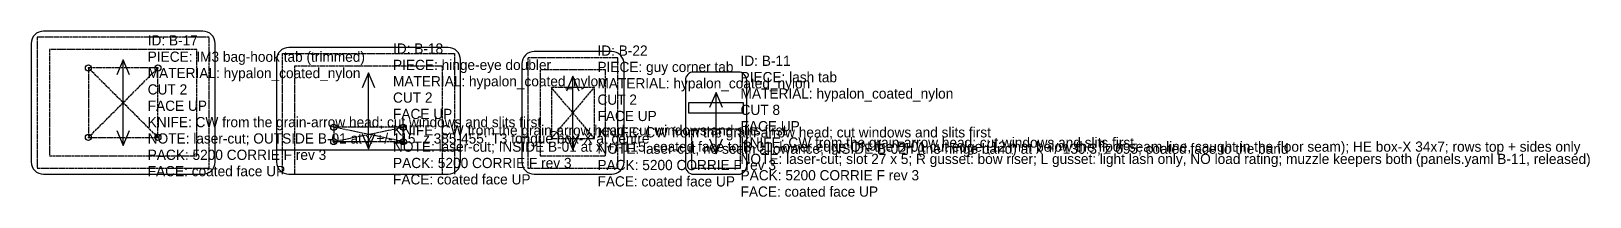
# Model space of a CAD drawing. Header units: millimetres. Extents: x 0 to 762, y -11 to 70.
import ezdxf

# ---------------------------------------------------------------- set-up
doc = ezdxf.new("R2010")
doc.units = ezdxf.units.MM
doc.linetypes.add('DASHED', pattern=[1.524, 1.27, -0.254])
for name, color, linetype in [('CUT', 7, 'Continuous'), ('DRILL', 4, 'Continuous'), ('GRAIN', 5, 'Continuous'), ('INTERNAL', 6, 'Continuous'), ('SEW', 3, 'Continuous'), ('TEXT', 2, 'Continuous')]:
    doc.layers.add(name, color=color, linetype=linetype)

# ---------------------------------------------------------------- blocks, each defined once
blk = doc.blocks.new('B-17_0')
at = {"layer": 'CUT'}
blk.add_lwpolyline([(1.76, 1.76), (2.67, 1.01), (3.7, 0.46), (4.83, 0.12), (6, 0), (84, 0), (85.17, 0.12), (86.3, 0.46), (87.33, 1.01), (88.24, 1.76), (88.99, 2.67), (89.54, 3.7), (89.88, 4.83), (90, 6), (90, 64), (89.88, 65.17), (89.54, 66.3), (88.99, 67.33), (88.24, 68.24), (87.33, 68.99), (86.3, 69.54), (85.17, 69.88), (84, 70), (6, 70), (4.83, 69.88), (3.7, 69.54), (2.67, 68.99), (1.76, 68.24), (1.01, 67.33), (0.46, 66.3), (0.12, 65.17), (0, 64), (0, 6), (0.12, 4.83), (0.46, 3.7), (1.01, 2.67)], close=True, dxfattribs=at)
at = {"layer": 'DRILL'}
for centre in [(28, 52), (62, 52), (28, 18), (62, 18)]:
    blk.add_circle(centre, 1.5, dxfattribs=at)
for p in [(28, 52), (62, 52), (28, 18), (62, 18)]:
    blk.add_point(p, dxfattribs=at)
at = {"layer": 'GRAIN'}
for points in [[(48.12, 48.63), (45, 56), (41.88, 48.63)], [(45, 14), (45, 56)], [(41.88, 21.37), (45, 14), (48.12, 21.37)]]:
    blk.add_lwpolyline(points, dxfattribs=at)
at = {"layer": 'SEW', "linetype": 'DASHED'}
for points in [[(1.76, 1.76), (2.67, 1.01), (3.7, 0.46), (4.83, 0.12), (6, 0), (84, 0), (85.17, 0.12), (86.3, 0.46), (87.33, 1.01), (88.24, 1.76), (88.99, 2.67), (89.54, 3.7), (89.88, 4.83), (90, 6), (90, 64), (89.88, 65.17), (89.54, 66.3), (88.99, 67.33), (88.24, 68.24), (87.33, 68.99), (86.3, 69.54), (85.17, 69.88), (84, 70), (6, 70), (4.83, 69.88), (3.7, 69.54), (2.67, 68.99), (1.76, 68.24), (1.01, 67.33), (0.46, 66.3), (0.12, 65.17), (0, 64), (0, 6), (0.12, 4.83), (0.46, 3.7), (1.01, 2.67)], [(3, 3), (87, 3), (87, 67), (3, 67)], [(9, 9), (81, 9), (81, 61), (9, 61)], [(28, 18), (62, 18), (62, 52), (28, 52)]]:
    blk.add_lwpolyline(points, close=True, dxfattribs=at)
for points in [[(28, 18), (62, 52)], [(62, 18), (28, 52)]]:
    blk.add_lwpolyline(points, dxfattribs=at)
at = {"layer": 'TEXT'}
for s, p in [('ID: B-17', (57, 63)), ('PIECE: IM3 bag-hook tab (trimmed)', (57, 55)), ('MATERIAL: hypalon_coated_nylon', (57, 47)), ('CUT 2', (57, 39)), ('FACE UP', (57, 31)), ('KNIFE: CW from the grain-arrow head; cut windows and slits first', (57, 23)), ('NOTE: laser-cut; OUTSIDE B-01 at x +/-115, z 385-455; T3 tongue box-X at centre', (57, 15)), ('PACK: 5200 CORRIE F rev 3', (57, 7)), ('FACE: coated face UP', (57, -1))]:
    blk.add_text(s, height=5, dxfattribs=at).set_placement(p)
blk = doc.blocks.new('B-18_1')
at = {"layer": 'CUT'}
blk.add_lwpolyline([(1.76, 1.76), (2.67, 1.01), (3.7, 0.46), (4.83, 0.12), (6, 0), (84, 0), (85.17, 0.12), (86.3, 0.46), (87.33, 1.01), (88.24, 1.76), (88.99, 2.67), (89.54, 3.7), (89.88, 4.83), (90, 6), (90, 56), (89.88, 57.17), (89.54, 58.3), (88.99, 59.33), (88.24, 60.24), (87.33, 60.99), (86.3, 61.54), (85.17, 61.88), (84, 62), (6, 62), (4.83, 61.88), (3.7, 61.54), (2.67, 60.99), (1.76, 60.24), (1.01, 59.33), (0.46, 58.3), (0.12, 57.17), (0, 56), (0, 6), (0.12, 4.83), (0.46, 3.7), (1.01, 2.67)], close=True, dxfattribs=at)
at = {"layer": 'DRILL'}
for centre in [(28, 23), (62, 23), (28, 16), (62, 16)]:
    blk.add_circle(centre, 1.5, dxfattribs=at)
for p in [(28, 23), (62, 23), (28, 16), (62, 16)]:
    blk.add_point(p, dxfattribs=at)
at = {"layer": 'GRAIN'}
for points in [[(48.12, 42.23), (45, 49.6), (41.88, 42.23)], [(45, 12.4), (45, 49.6)], [(41.88, 19.77), (45, 12.4), (48.12, 19.77)]]:
    blk.add_lwpolyline(points, dxfattribs=at)
at = {"layer": 'INTERNAL', "linetype": 'CONTINUOUS'}
blk.add_lwpolyline([(0, 12), (90, 12)], dxfattribs=at)
at = {"layer": 'SEW', "linetype": 'DASHED'}
for points in [[(1.76, 1.76), (2.67, 1.01), (3.7, 0.46), (4.83, 0.12), (6, 0), (84, 0), (85.17, 0.12), (86.3, 0.46), (87.33, 1.01), (88.24, 1.76), (88.99, 2.67), (89.54, 3.7), (89.88, 4.83), (90, 6), (90, 56), (89.88, 57.17), (89.54, 58.3), (88.99, 59.33), (88.24, 60.24), (87.33, 60.99), (86.3, 61.54), (85.17, 61.88), (84, 62), (6, 62), (4.83, 61.88), (3.7, 61.54), (2.67, 60.99), (1.76, 60.24), (1.01, 59.33), (0.46, 58.3), (0.12, 57.17), (0, 56), (0, 6), (0.12, 4.83), (0.46, 3.7), (1.01, 2.67)], [(28, 16), (62, 16), (62, 23), (28, 23)]]:
    blk.add_lwpolyline(points, close=True, dxfattribs=at)
for points in [[(3, 0), (3, 59), (87, 59), (87, 0)], [(9, 0), (9, 53), (81, 53), (81, 0)], [(28, 16), (62, 23)], [(62, 16), (28, 23)]]:
    blk.add_lwpolyline(points, dxfattribs=at)
at = {"layer": 'TEXT'}
for s, p in [('ID: B-18', (57, 59)), ('PIECE: hinge-eye doubler', (57, 51)), ('MATERIAL: hypalon_coated_nylon', (57, 43)), ('CUT 2', (57, 35)), ('FACE UP', (57, 27)), ('KNIFE: CW from the grain-arrow head; cut windows and slits first', (57, 19)), ('NOTE: laser-cut; INSIDE B-01 at x +/-115, coated face to B-01; lower edge ON the B-01 cut edge (12 mm below the floor seam line, caught in the floor seam); HE box-X 34x7; rows top + sides only', (57, 11)), ('PACK: 5200 CORRIE F rev 3', (57, 3)), ('FACE: coated face UP', (57, -5))]:
    blk.add_text(s, height=5, dxfattribs=at).set_placement(p)
blk = doc.blocks.new('B-22_2')
at = {"layer": 'CUT'}
blk.add_lwpolyline([(1.76, 1.76), (2.67, 1.01), (3.7, 0.46), (4.83, 0.12), (6, 0), (44, 0), (45.17, 0.12), (46.3, 0.46), (47.33, 1.01), (48.24, 1.76), (48.99, 2.67), (49.54, 3.7), (49.88, 4.83), (50, 6), (50, 54), (49.88, 55.17), (49.54, 56.3), (48.99, 57.33), (48.24, 58.24), (47.33, 58.99), (46.3, 59.54), (45.17, 59.88), (44, 60), (6, 60), (4.83, 59.88), (3.7, 59.54), (2.67, 58.99), (1.76, 58.24), (1.01, 57.33), (0.46, 56.3), (0.12, 55.17), (0, 54), (0, 6), (0.12, 4.83), (0.46, 3.7), (1.01, 2.67)], close=True, dxfattribs=at)
at = {"layer": 'GRAIN'}
for points in [[(28.12, 40.63), (25, 48), (21.88, 40.63)], [(25, 12), (25, 48)], [(21.88, 19.37), (25, 12), (28.12, 19.37)]]:
    blk.add_lwpolyline(points, dxfattribs=at)
at = {"layer": 'SEW', "linetype": 'DASHED'}
for points in [[(1.76, 1.76), (2.67, 1.01), (3.7, 0.46), (4.83, 0.12), (6, 0), (44, 0), (45.17, 0.12), (46.3, 0.46), (47.33, 1.01), (48.24, 1.76), (48.99, 2.67), (49.54, 3.7), (49.88, 4.83), (50, 6), (50, 54), (49.88, 55.17), (49.54, 56.3), (48.99, 57.33), (48.24, 58.24), (47.33, 58.99), (46.3, 59.54), (45.17, 59.88), (44, 60), (6, 60), (4.83, 59.88), (3.7, 59.54), (2.67, 58.99), (1.76, 58.24), (1.01, 57.33), (0.46, 56.3), (0.12, 55.17), (0, 54), (0, 6), (0.12, 4.83), (0.46, 3.7), (1.01, 2.67)], [(3, 3), (47, 3), (47, 57), (3, 57)], [(9, 9), (41, 9), (41, 51), (9, 51)], [(14.5, 17.5), (35.5, 17.5), (35.5, 42.5), (14.5, 42.5)]]:
    blk.add_lwpolyline(points, close=True, dxfattribs=at)
for points in [[(14.5, 17.5), (35.5, 42.5)], [(35.5, 17.5), (14.5, 42.5)]]:
    blk.add_lwpolyline(points, dxfattribs=at)
at = {"layer": 'TEXT'}
for s, p in [('ID: B-22', (37, 58)), ('PIECE: guy corner tab', (37, 50)), ('MATERIAL: hypalon_coated_nylon', (37, 42)), ('CUT 2', (37, 34)), ('FACE UP', (37, 26)), ('KNIFE: CW from the grain-arrow head; cut windows and slits first', (37, 18)), ('NOTE: laser-cut, no seam allowance; INSIDE B-02h (the hinge band) at x +/-130.3, z 695; coated face to the band', (37, 10)), ('PACK: 5200 CORRIE F rev 3', (37, 2)), ('FACE: coated face UP', (37, -6))]:
    blk.add_text(s, height=5, dxfattribs=at).set_placement(p)
blk = doc.blocks.new('B-11_3')
at = {"layer": 'CUT'}
blk.add_lwpolyline([(1.17, 1.17), (1.78, 0.67), (2.47, 0.3), (3.22, 0.08), (4, 0), (26, 0), (26.78, 0.08), (27.53, 0.3), (28.22, 0.67), (28.83, 1.17), (29.33, 1.78), (29.7, 2.47), (29.92, 3.22), (30, 4), (30, 46), (29.92, 46.78), (29.7, 47.53), (29.33, 48.22), (28.83, 48.83), (28.22, 49.33), (27.53, 49.7), (26.78, 49.92), (26, 50), (4, 50), (3.22, 49.92), (2.47, 49.7), (1.78, 49.33), (1.17, 48.83), (0.67, 48.22), (0.3, 47.53), (0.08, 46.78), (0, 46), (0, 4), (0.08, 3.22), (0.3, 2.47), (0.67, 1.78)], close=True, dxfattribs=at)
at = {"layer": 'CUT', "linetype": 'CONTINUOUS'}
blk.add_lwpolyline([(1.5, 30), (28.5, 30), (28.5, 35), (1.5, 35)], close=True, dxfattribs=at)
at = {"layer": 'GRAIN'}
for points in [[(18.12, 32.63), (15, 40), (11.88, 32.63)], [(15, 10), (15, 40)], [(11.88, 17.37), (15, 10), (18.12, 17.37)]]:
    blk.add_lwpolyline(points, dxfattribs=at)
at = {"layer": 'SEW', "linetype": 'DASHED'}
for points in [[(1.17, 1.17), (1.78, 0.67), (2.47, 0.3), (3.22, 0.08), (4, 0), (26, 0), (26.78, 0.08), (27.53, 0.3), (28.22, 0.67), (28.83, 1.17), (29.33, 1.78), (29.7, 2.47), (29.92, 3.22), (30, 4), (30, 46), (29.92, 46.78), (29.7, 47.53), (29.33, 48.22), (28.83, 48.83), (28.22, 49.33), (27.53, 49.7), (26.78, 49.92), (26, 50), (4, 50), (3.22, 49.92), (2.47, 49.7), (1.78, 49.33), (1.17, 48.83), (0.67, 48.22), (0.3, 47.53), (0.08, 46.78), (0, 46), (0, 4), (0.08, 3.22), (0.3, 2.47), (0.67, 1.78)], [(3, 3), (27, 3), (27, 22), (3, 22)]]:
    blk.add_lwpolyline(points, close=True, dxfattribs=at)
at = {"layer": 'TEXT'}
for s, p in [('ID: B-11', (27, 53)), ('PIECE: lash tab', (27, 45)), ('MATERIAL: hypalon_coated_nylon', (27, 37)), ('CUT 8', (27, 29)), ('FACE UP', (27, 21)), ('KNIFE: CW from the grain-arrow head; cut windows and slits first', (27, 13)), ('NOTE: laser-cut; slot 27 x 5; R gusset: bow riser; L gusset: light lash only, NO load rating; muzzle keepers both (panels.yaml B-11, released)', (27, 5)), ('PACK: 5200 CORRIE F rev 3', (27, -3)), ('FACE: coated face UP', (27, -11))]:
    blk.add_text(s, height=5, dxfattribs=at).set_placement(p)

msp = doc.modelspace()

# ---------------------------------------------------------------- block references
at = {"layer": 'CUT'}
for name, p in [('B-17_0', (0, 0)), ('B-18_1', (120, 0)), ('B-22_2', (240, 0)), ('B-11_3', (320, 0))]:
    msp.add_blockref(name, p, dxfattribs=at)

doc.saveas('drawing.dxf')
